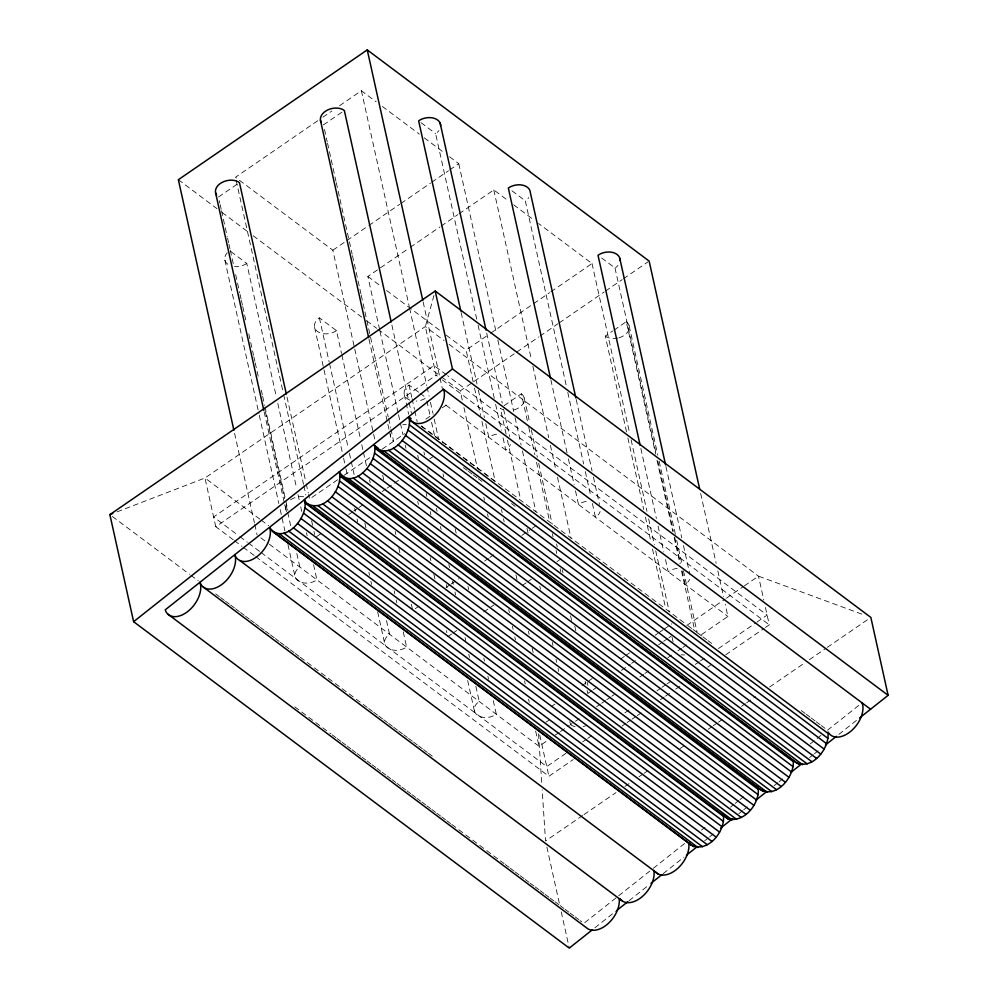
<?xml version="1.0" encoding="UTF-8"?>
<svg xmlns="http://www.w3.org/2000/svg" width="998" height="998" viewBox="0 0 998 998"><rect width="100%" height="100%" fill="white"/><g stroke="black" fill="none" stroke-linecap="round" stroke-linejoin="round"><path stroke-width="0.75" stroke-dasharray="4.99 3.74" d="M433.968 295.483L425.348 326.558L436.138 375.236L441.128 378.978M616.016 897.876L583.842 923.387L580.1 920.58M618.673 895.767L649.748 871.142M653.328 868.297L684.628 843.485M701.482 830.111L705.099 827.255M730.486 807.12L734.041 804.313M735.227 803.365L738.77 800.558M739.955 799.623L743.498 796.803M810.201 743.934L821.154 735.239M827.517 730.199L859.64 704.725M594.895 927.791L615.629 911.349M629.039 900.72L647.34 886.212M663.196 873.637L683.929 857.195M704.675 840.753L708.331 837.858M709.553 836.885L713.208 833.991M738.832 813.682L742.487 810.775M743.71 809.815L747.365 806.908M774.199 785.638L777.866 782.731M779.076 781.771L782.744 778.864M809.578 757.594L813.233 754.688M814.455 753.727L818.111 750.82M838.856 734.378L858.367 718.909M317.701 120.758L235.466 177.282L332.845 250.236L354.402 347.516M322.841 117.228L331.835 111.04M339.545 105.751L361.388 90.731L376.184 101.821M236.988 184.293L218.462 197.018L219.822 203.105M341.877 112.213L323.477 124.862L322.878 124.476M332.845 250.236L345.695 241.404M346.98 240.518L367.538 226.396M368.823 225.511L399.662 204.316M400.947 203.43L430.5 183.121M431.785 182.235L448.489 170.758M449.774 169.872L458.768 163.697L448.913 156.299M379.652 329.677L367.863 276.471L408.98 248.215M410.265 247.329L439.819 227.02M441.104 226.134L457.808 214.657M459.092 213.772L493.798 189.932L508.718 201.109M566.103 384.854L525.297 200.785L526.657 199.85A13.698 9.394 -12.5 0 0 528.728 197.592M473.177 381.997L466.103 350.073L489.232 334.18M490.517 333.295L549.624 292.676M550.908 291.79L592.026 263.534L538.558 223.477M233.233 539.781L215.768 526.695L436.138 375.236M462.261 400.023L460.24 390.904L515.492 352.93M516.777 352.057L538.621 337.037M539.918 336.151L557.907 323.789M559.192 322.915L604.164 292.002M605.449 291.117L622.153 279.64M623.438 278.754L647.852 261.975M337.611 479.764L309.605 499.012L308.594 494.447M343.973 475.385L371.98 456.148M382.172 449.15L404.664 433.681M425.834 419.135L433.406 413.933M442.239 407.858L446.031 405.263L445.358 402.219M504.065 405.675L521.343 393.798L527.418 421.168M626.544 431.934L605.299 336.101L612.71 331.012M613.945 330.163L626.282 321.68L655.624 454.015M316.603 536.625L321.743 533.082M348.726 514.544L352.581 511.899M353.866 511.013L357.721 508.356M359.006 507.483L362.86 504.826M382.134 491.577L385.989 488.933M387.274 488.047L398.851 480.1M429.689 458.905L433.544 456.261M415.268 608.693L419.123 606.048M446.106 587.498L449.961 584.853M451.246 583.967L458.955 578.665M484.666 561.013L488.521 558.356M489.806 557.47L493.661 554.826M521.929 535.402L530.924 529.214M532.208 528.329L536.063 525.684M451.583 634.054L447.728 636.699L446.38 630.624M452.867 633.169L456.722 630.524M483.706 611.974L493.985 604.913M522.253 585.477L526.108 582.832M527.393 581.946L531.248 579.302M556.946 561.637L563.371 557.221M551.096 706.771L554.95 704.114M581.934 685.576L592.213 678.503M620.494 659.079L624.349 656.435M625.634 655.549L629.489 652.904M655.187 635.239L657.757 633.468M659.042 632.582L662.897 629.938M664.181 629.052L671.891 623.762M545.806 722.315L549.649 719.683M588.084 693.261L591.926 690.628M593.211 689.743L597.054 687.098M621.392 670.369L630.362 664.206M631.647 663.321L635.489 660.688M658.555 644.833L662.398 642.201M663.682 641.315L667.525 638.67M668.81 637.797L671.367 636.025M686.749 625.459L725.184 599.049M726.457 598.164L743.123 586.724M744.396 585.838L758.492 576.158L865.017 615.292M269.335 544.209L539.02 746.267L547.84 740.204M555.399 735.015L559.167 732.42M560.427 731.559L569.247 725.496M569.833 721.591L570.507 724.635L574.212 722.09M575.447 721.242L579.152 718.697M596.579 706.709L600.397 704.089M601.669 703.216L605.487 700.596M606.759 699.723L610.576 697.091M611.849 696.217L614.394 694.471M639.83 676.993L643.648 674.361M644.92 673.488L648.737 670.868M667.812 657.757L671.629 655.137M677.916 650.821L681.622 648.276M682.857 647.428L686.562 644.883M701.469 634.628L727.916 616.452L725.222 604.301M565.966 753.34L546.754 766.551L261.014 552.48M582.62 741.888L586.475 739.256M587.747 738.37L591.589 735.726M624.91 712.834L631.31 708.43M656.934 690.828L660.788 688.183M662.061 687.298L665.903 684.665M667.188 683.78L669.745 682.021M695.381 664.406L699.224 661.761M700.496 660.888L704.351 658.243M718.435 648.563L755.598 623.026M756.883 622.141L767.125 615.105L447.703 375.784M255.688 556.597L548.912 776.282L573.251 759.553M621.941 726.095L625.783 723.45M627.068 722.577L630.911 719.932M632.196 719.047L636.038 716.414M637.31 715.529L641.165 712.884M660.377 699.673L664.219 697.041M665.504 696.155L670.631 692.637M675.758 689.107L680.873 685.589M707.782 667.101L710.351 665.342M725.721 654.775L764.156 628.353M765.441 627.48L769.283 624.835L765.129 606.11M582.67 815.478L545.532 841.002L542.176 789.742M583.955 814.605L615.978 792.599M624.935 786.436L630.062 782.919M639.032 776.756L642.874 774.111M644.147 773.238L647.989 770.593M680.012 748.587L685.139 745.069M708.193 729.226L712.036 726.581M713.32 725.708L717.163 723.063M718.435 722.178L722.278 719.546M741.489 706.335L745.331 703.702M746.616 702.817L755.586 696.654M769.67 686.973L804.251 663.208M809.378 659.69L826.02 648.251M827.305 647.365L868.285 619.197M476.745 319.173L435.602 133.595L436.787 132.796A13.698 9.394 -12.5 0 0 438.92 130.563M601.669 258.008L615.005 268L615.679 267.589A13.698 9.394 -12.5 0 0 617.949 265.431M117.09 511.837L204.977 478.005L425.348 326.558L444.06 340.58M421.081 122.704L435.602 133.595M511.986 190.818L525.297 200.785M382.346 106.437L419.322 134.144M424.25 137.836L443.973 152.607M513.683 204.839L533.581 219.747M367.863 276.471L380.3 285.79M386.513 290.443L441.228 331.436M446.206 335.166L466.103 350.073M449.063 344.322L758.492 576.158L763.807 600.122M446.455 374.849L433.98 365.505L213.609 516.952L238.559 535.652M178.355 179.715L217.015 208.682M222.005 212.424L248.203 232.047M253.193 235.778L361.7 317.077M366.69 320.82L376.67 328.292M377.918 329.228L440.28 375.959M441.528 376.895L460.24 390.904M442.376 379.914L769.283 624.835M446.031 405.263L727.916 616.452M230.912 251.571L246.78 263.46L276.458 397.329M336.476 330.65A13.698 9.394 -12.5 0 1 317.439 331.461A13.698 9.394 -12.5 0 1 319.385 317.851L336.476 330.65L341.528 353.467M409.691 400.073A13.698 9.394 -12.5 0 1 409.08 385.053L418.848 392.364M420.058 393.287L426.158 397.853A13.698 9.394 -12.5 0 1 416.241 401.071M421.406 425.946L686.749 624.736M687.996 625.671L691.726 628.466M692.974 629.401L696.716 632.208M697.951 633.131L701.694 635.938M702.941 636.874L706.671 639.668M707.919 640.604L711.661 643.398M801.357 710.601L805.087 713.395M806.334 714.331L810.077 717.138M811.324 718.073L815.054 720.868M816.302 721.804L820.044 724.598M821.279 725.534L825.022 728.34M421.144 426.146L497.129 483.082M463.434 467.588L467.139 470.357M468.374 471.281L472.066 474.05M473.301 474.973L476.994 477.743M478.229 478.666L481.934 481.435M511.512 503.603L515.205 506.373M259.867 519.147L204.977 478.005L215.768 526.695M261.114 520.07L268.612 525.684M260.79 537.81L268.113 543.299M239.807 536.587L247.292 542.188M248.539 543.124L259.767 551.545M234.48 540.716L241.965 546.318M243.213 547.253L254.44 555.674M112.375 516.477L189.545 574.299M190.793 575.235L198.253 580.824M215.68 593.885L219.41 596.679M220.658 597.615L224.4 600.409M225.635 601.345L229.378 604.139M230.613 605.075L234.355 607.869M235.603 608.805L239.333 611.599M240.58 612.535L244.31 615.329M245.558 616.265L249.288 619.059M250.535 619.995L254.265 622.789M255.513 623.725L259.243 626.519M260.49 627.455L264.221 630.249M265.468 631.185L269.211 633.98M270.446 634.915L274.188 637.71M275.423 638.645L279.166 641.44M280.413 642.375L284.143 645.17M285.391 646.105L289.121 648.9M290.368 649.835L294.098 652.63M295.346 653.565L299.076 656.36M300.323 657.295L367.538 707.657M368.786 708.58L372.516 711.387M373.763 712.31L377.494 715.117M378.741 716.04L382.471 718.847M383.719 719.77L387.449 722.577M388.696 723.5L392.426 726.307M393.674 727.23L397.416 730.037M398.651 730.96L402.394 733.767M403.629 734.69L407.371 737.497M408.619 738.42L412.349 741.227M413.596 742.15L417.326 744.957M418.574 745.88L422.304 748.687M423.551 749.61L427.281 752.417M428.529 753.34L432.259 756.147M294.834 706.858L330.962 733.917M332.197 734.852L335.939 737.647M337.187 738.582L340.929 741.389M342.164 742.312L345.907 745.119M347.154 746.055L350.884 748.849M352.132 749.785L355.874 752.579M357.122 753.515L360.852 756.322M362.099 757.257L365.842 760.052M367.089 760.987L370.819 763.782M372.067 764.718L375.809 767.512M377.044 768.448L380.787 771.254M382.034 772.19L385.764 774.984M387.012 775.92L390.754 778.714M392.002 779.65L395.732 782.457M396.979 783.38L400.722 786.187M401.969 787.123L405.699 789.917M406.947 790.853L410.689 793.647M411.925 794.583L415.667 797.39M416.914 798.313L420.645 801.12M421.892 802.055L425.635 804.85M426.882 805.785L430.612 808.58M431.86 809.515L435.602 812.322M436.85 813.245L440.58 816.052M441.827 816.988L445.57 819.782M446.805 820.718L450.547 823.512M451.795 824.448L499.125 859.914M500.372 860.85L504.115 863.644M505.362 864.58L509.092 867.387M510.34 868.31L514.082 871.117M515.33 872.052L519.06 874.847M520.307 875.782L524.05 878.577M525.297 879.512L529.027 882.319M530.275 883.255L534.017 886.049M535.252 886.985L538.995 889.779M540.242 890.715L543.972 893.509M545.22 894.445L548.962 897.252M550.21 898.188L553.94 900.982M555.187 901.918L558.93 904.712M560.177 905.648L563.907 908.454M565.155 909.378L568.897 912.184M570.132 913.12L573.875 915.915M575.122 916.85L578.852 919.645M700.646 493.449L716.14 563.296M717.824 570.893L723.538 596.717M665.928 466.453L681.771 537.947M683.468 545.557L689.868 574.461M629.152 325.835L657.819 455.15M659.167 461.226L675.359 534.242M676.706 540.33L682.096 564.668M683.455 570.756L697.278 633.131M615.005 268L656.148 453.591M657.844 461.201L673.351 531.173M674.698 537.261L680.436 563.121M682.121 570.719L685.152 584.416L685.826 584.005A13.698 9.394 -12.5 0 0 689.581 579.414M656.983 460.103L672.827 531.597M674.174 537.685L679.912 563.546M681.597 571.155L694.745 630.486M640.853 448.476L656.372 518.449M658.056 526.058L663.795 551.919M665.479 559.529L668.173 571.692L670.394 570.345A13.698 9.394 -12.5 0 1 677.23 568.486M592.026 263.534L629.426 432.246M631.11 439.844L646.954 511.275M648.638 518.885L654.364 544.721M655.711 550.796L669.196 611.599M627.892 438.022L643.747 509.516M645.432 517.126L650.833 541.465M652.517 549.075L665.666 608.393M672.078 637.298L673.089 641.864M576.22 399.499L592.064 471.006M593.411 477.081L599.486 504.464M567.787 392.464L583.643 463.958M585.327 471.567L590.716 495.906M592.4 503.503L595.444 517.201L596.804 516.265A13.698 9.394 -12.5 0 0 600.135 511.55M550.846 379.764L567.039 452.793M568.386 458.868L574.124 484.729M575.472 490.816L578.503 504.514L579.875 503.566A13.698 9.394 -12.5 0 1 588.945 501.221M493.798 189.932L531.198 358.644M532.882 366.241L548.713 437.685M550.397 445.283L555.799 469.596M557.483 477.206L570.956 537.997M524.212 397.953L529.601 422.304M531.298 429.901L537.361 457.284M538.708 463.371L552.206 524.224M556.585 543.997L557.258 547.041M562.323 569.858L562.997 572.902M574.798 626.145L575.809 630.711M587.273 682.432L587.947 685.464M528.765 427.256L534.841 454.639M536.525 462.249L549.673 521.58M552.368 533.743L553.042 536.787M556.086 550.484L556.759 553.516M560.128 568.735L560.801 571.779M570.582 615.891L571.592 620.457M585.09 681.31L585.764 684.341M587.111 690.429L587.785 693.473M458.768 163.697L496.168 332.409M497.852 340.006L513.696 411.438M515.043 417.526L521.106 444.883M522.453 450.959L535.938 511.762M486.712 333.12L502.219 403.105M503.566 409.18L509.641 436.563M506.086 434.08L500.36 408.219A13.698 9.394 -12.5 0 0 502.93 409.629M507.446 440.168L520.594 499.487M527.006 528.391L528.017 532.957M539.818 586.2L540.492 589.244M552.293 642.487L552.967 645.531M555.998 659.216L556.672 662.26M558.032 668.348L558.705 671.392M478.092 325.261L494.284 398.277M495.632 404.365L501.37 430.225M503.054 437.835L505.749 449.998L506.947 449.212A13.698 9.394 -12.5 0 0 510.39 444.522M461.151 312.574L477.007 384.068M478.354 390.156L484.429 417.538M485.776 423.614L488.808 437.311L490.405 436.251A13.698 9.394 -12.5 0 1 497.154 434.155M474.524 388.072L480.587 415.43M481.934 421.505L495.07 480.786M501.483 509.666L502.156 512.71M503.503 518.785L504.177 521.829M515.966 575.023L516.976 579.589M528.441 631.26L529.115 634.304M532.146 647.976L533.157 652.542M539.781 735.089L548.912 776.282M463.945 407.608L477.406 468.361M483.805 497.216L484.479 500.248M487.511 513.92L488.184 516.952M508.718 609.591L509.392 612.622M512.423 626.295L513.097 629.326M514.781 636.924L515.455 639.967M524.549 680.96L525.222 684.004M528.591 699.186L529.264 702.23M535.652 731.085L539.02 746.267M546.867 847.04L559.579 904.363M561.25 911.898L569.272 948.1M423.14 301.995L439.631 376.408M439.968 377.918L442.326 388.559M361.388 90.731L409.242 306.561M409.579 308.083L426.757 385.602M427.094 387.124L429.115 396.243M430.462 402.319L432.82 412.96M434.18 419.048L438.559 438.796M426.845 400.897L430.213 416.104M431.56 422.191L434.592 435.889M443.025 473.913L443.698 476.957M455.163 528.678L456.173 533.244M467.987 586.487L468.661 589.531M483.83 657.981L484.504 661.025M487.885 676.232L488.558 679.276M493.274 700.571L496.318 714.269A13.698 9.394 -12.5 0 1 477.281 715.079A13.698 9.394 -12.5 0 1 479.227 701.469L475.859 686.25M409.08 385.053L411.775 397.216M412.112 398.738L414.482 409.392M414.819 410.914L417.176 421.568M423.913 451.982L424.599 455.026M427.631 468.723L428.304 471.767M436.4 508.269L437.074 511.313M440.442 526.532L441.116 529.564M448.875 564.556L449.549 567.6M452.581 581.285L453.254 584.329M454.951 591.939L455.624 594.983M465.068 637.572L465.742 640.616M468.773 654.314L469.447 657.358M391.877 325.011L408.743 401.084M409.08 402.606L411.438 413.247M404.265 394.497L408.644 414.27M417.75 455.35L418.424 458.394M426.183 493.374L426.857 496.418M430.225 511.637L430.911 514.669M446.418 584.653L447.092 587.697M467.663 680.486L474.412 710.913M379.989 331.199L398.19 413.272M398.526 414.794L402.905 434.554M405.263 445.183L405.936 448.227M417.738 501.42L418.411 504.464M430.2 557.657L430.874 560.701M433.905 574.386L434.916 578.94M324.487 129.416L327.182 141.591M327.519 143.113L330.899 158.32M331.236 159.842L335.952 181.137M336.289 182.659L339.669 197.878M340.006 199.4L343.374 214.607M343.711 216.129L352.144 254.166M352.481 255.688L355.849 270.895M356.186 272.417L359.567 287.624M359.904 289.146L360.914 293.711M361.251 295.233L364.619 310.44M364.956 311.962L368.324 327.182M368.661 328.704L388.222 416.927M388.559 418.449L390.592 427.581M390.929 429.103L393.624 441.266L393.025 440.891A13.698 9.394 -12.5 0 1 390.705 434.055M368.998 339.195L387.548 422.865M387.885 424.387L390.58 436.55M354.739 349.026L373.277 432.633M373.614 434.142L374.961 440.23M382.708 475.185L383.719 479.751M395.183 531.423L395.857 534.466M398.888 548.139L399.899 552.705M411.351 604.376L412.698 610.464M341.865 354.989L360.415 438.658M361.763 444.746L363.11 450.834M363.447 452.356L366.491 466.041M369.522 479.739L370.196 482.77M394.135 590.779L394.821 593.822M396.169 599.91L396.842 602.954M403.242 631.859L406.623 647.066A13.698 9.394 -12.5 0 1 387.586 647.877A13.698 9.394 -12.5 0 1 389.532 634.266L386.5 620.581M319.385 317.851L329.165 361.975M329.502 363.497L348.053 447.154M349.4 453.242L354.128 474.537M364.919 523.214L365.929 527.78M314.57 327.294L323.676 368.374M324.013 369.896L343.237 456.597M343.574 458.119L345.595 467.251M345.932 468.773L347.616 476.383M354.702 508.331L355.375 511.363M357.059 518.972L357.733 522.016M368.873 572.216L369.547 575.26M370.894 581.347L371.568 584.391M377.631 611.774L384.717 643.71M287.012 397.092L305.887 482.284M306.236 483.805L308.257 492.925M236.139 180.314L283.307 393.112M283.644 394.634L303.529 484.304M303.866 485.826L305.887 494.946M311.613 520.781L312.623 525.347M313.971 531.423L314.644 534.466M277.806 403.404L296.693 488.596M298.04 494.684L299.388 500.771M300.735 506.847L301.745 511.413M306.473 532.707L307.147 535.751M313.559 564.656L316.927 579.875A13.698 9.394 -12.5 0 1 297.891 580.686A13.698 9.394 -12.5 0 1 299.837 567.076L296.805 553.379M220.159 204.627L221.169 209.193M221.506 210.715L227.232 236.576M227.569 238.098L228.579 242.651M228.916 244.173L229.939 248.739M230.276 250.261L233.644 265.48M235.665 274.6L239.72 292.863M240.056 294.385L241.067 298.938M241.404 300.46L242.414 305.026M242.751 306.548L246.456 323.277M248.814 333.931L253.542 355.226M253.879 356.748L254.889 361.313M255.226 362.835L258.931 379.564M261.301 390.218L262.312 394.784M262.649 396.306L264.67 405.425M265.006 406.947L285.578 499.749M285.915 501.27L287.935 510.39M265.443 411.9L284.667 498.613M286.014 504.701L287.362 510.789M287.698 512.311L290.742 525.996M264.171 411.912L284.405 503.179M284.742 504.701L285.752 509.267M224.874 260.104L258.944 413.746M259.28 415.268L278.841 503.491M280.189 509.579L284.904 530.874M287.948 544.571L295.021 576.52M234.58 433.319L254.44 522.927M254.777 524.437L257.135 535.065M538.521 733.817L541.777 783.53M402.768 424.774A13.698 9.394 -12.5 0 1 406.298 424.462M286.763 511.537A13.698 9.394 -12.5 0 1 286.463 504.289M290.568 499.823A13.698 9.394 -12.5 0 1 303.928 496.779M586.537 725.471A13.698 9.394 -12.5 0 1 583.144 726.569M575.097 726.656A13.698 9.394 -12.5 0 1 570.507 724.635M684.566 654.925A13.698 9.394 -12.5 0 1 681.123 654.75M246.78 263.46A13.698 9.394 -12.5 0 1 234.542 266.628M227.744 264.27A13.698 9.394 -12.5 0 1 227.27 252.744M521.343 393.798A13.698 9.394 -12.5 0 1 512.997 410.153M626.282 321.68A13.698 9.394 -12.5 0 1 619.097 337.736M617.949 338.035A13.698 9.394 -12.5 0 1 605.299 336.101"/><path stroke-width="1.5" d="M339.258 471.854C352.094 492.089 378.828 461.675 374.412 445.37C388.783 463.297 414.432 433.045 408.681 416.815L304.415 499.487C309.891 515.854 284.218 546.343 269.909 527.954L270.371 531.522A23.291 14.608 -53.2 0 1 255.226 557.857A23.291 14.608 -53.2 0 1 234.767 554.701L200.099 582.183L200.798 584.167A23.291 14.608 -53.2 0 0 223.851 582.857A23.291 14.608 -53.2 0 0 234.767 554.701L304.465 499.749L306.511 503.167L728.166 818.996C745.007 822.789 760.214 803.053 758.156 787.26M376.695 448.564L795.269 762.148C811.673 770.98 829.138 749.211 828.066 733.468L409.504 419.871M272.13 531.21L690.703 844.795C707.52 854.163 726.319 830.673 723.238 814.393M341.541 475.809L760.102 789.406C776.17 799.099 793.996 777.255 793.31 761.661L374.749 448.065M306.511 503.167C323.364 513.77 343.162 489.045 339.395 472.478M133.62 621.704L452.468 368.936L435.203 291.042L109.88 514.619L133.62 621.704L569.272 948.1L592.45 929.724M443.461 389.245L408.943 416.603L409.579 418.474A23.291 14.608 -53.2 0 0 431.41 418.349A23.291 14.608 -53.2 0 0 444.185 391.416L443.461 389.245L870.568 709.241M616.851 910.388L627.829 901.681M650.995 883.305L661.973 874.61M686.375 855.261L697.353 846.566M720.531 828.19L732.732 818.522M755.91 800.147L766.888 791.439M791.277 772.103L801.032 764.368M825.433 745.019L836.411 736.312M859.59 717.949L888.12 695.332L870.855 617.438L435.203 291.042M699.635 488.883L649.137 261.089L367.252 49.9L178.355 179.715L233.906 430.288M109.88 514.619L112.762 513.508M725.084 816.763L728.166 818.996M452.468 368.936L888.12 695.332M408.681 416.815L411.176 418.686M409.392 424.799L827.966 738.395M408.057 430.126L826.631 743.71M405.587 435.465L824.161 749.061M402.157 440.467L820.718 754.064M397.99 444.796L816.551 758.393M393.362 448.152L811.935 761.748M388.609 450.31L807.182 763.907M384.055 451.121L802.617 764.705M374.412 445.37L378.155 448.164M379.989 450.522L798.55 764.106M374.487 453.067L793.048 766.664M373.002 458.406L791.564 772.003M370.395 463.721L788.956 777.317M366.852 468.661L785.414 782.257M362.611 472.89L781.172 786.474M357.945 476.096L776.519 789.692M353.205 478.079L771.766 791.676M348.689 478.716L767.25 792.3M344.709 477.93L763.27 791.526M339.969 476.058L758.53 789.655M339.594 481.098L758.168 794.682M338.01 486.45L756.584 800.047M335.328 491.752L753.889 805.349M331.71 496.642L750.284 810.239M327.419 500.784L745.993 814.38M322.753 503.903L741.314 817.499M318.013 505.786L736.574 819.383M313.522 506.298L732.095 819.894M305.101 502.905L723.675 816.501M304.939 507.857L723.5 821.454M303.542 513.184L722.103 826.781M301.009 518.523L719.583 832.107M297.529 523.501L716.102 837.097M293.337 527.78L711.898 841.376M288.696 531.086L707.258 844.682M283.943 533.169L702.517 846.766M279.403 533.905L697.964 847.502M275.373 533.231L693.934 846.828M239.782 560.502L658.343 874.086M203.33 587.098L621.904 900.683M167.963 614.232L586.525 927.816A23.291 14.608 -53.2 0 0 607.882 923.811A23.291 14.608 -53.2 0 0 619.197 898.861M689.219 842.636L690.703 844.795M862.023 702.841L862.759 705A23.291 14.608 -53.2 0 1 849.972 731.946A23.291 14.608 -53.2 0 1 828.14 732.07M619.721 258.045L665.591 464.931M640.18 445.432L598.027 255.276L600.247 253.929A13.698 9.394 -12.5 0 1 620.032 260.478M575.883 397.977L530.35 192.614A13.698 9.394 -12.5 0 0 509.729 187.15L508.356 188.098L550.509 378.254M440.168 123.191L486.038 330.076M460.814 311.052L418.661 120.895L420.258 119.835A13.698 9.394 -12.5 0 1 440.667 125.598M367.252 49.9L422.803 300.473M391.204 321.98L344.335 110.528L342.526 109.368A13.698 9.394 -12.5 0 0 326.059 110.84A13.698 9.394 -12.5 0 0 321.219 122.467M320.433 120.134L368.661 337.673M286.339 394.048L239.458 182.597A13.698 9.394 -12.5 0 0 221.868 182.522A13.698 9.394 -12.5 0 0 216.616 195.121M215.605 192.851L263.834 410.39M688.62 842.736L688.932 845.119A23.291 14.608 -53.2 0 1 676.108 869.782A23.291 14.608 -53.2 0 1 655.312 871.778M653.877 870.406A23.291 14.608 -53.2 0 1 642.038 896.765A23.291 14.608 -53.2 0 1 620.095 898.861M199.825 582.395L165.281 609.79L165.643 611.075A23.291 14.608 -53.2 0 0 187.05 612.048A23.291 14.608 -53.2 0 0 200.635 585.265L199.825 582.395"/></g></svg>
